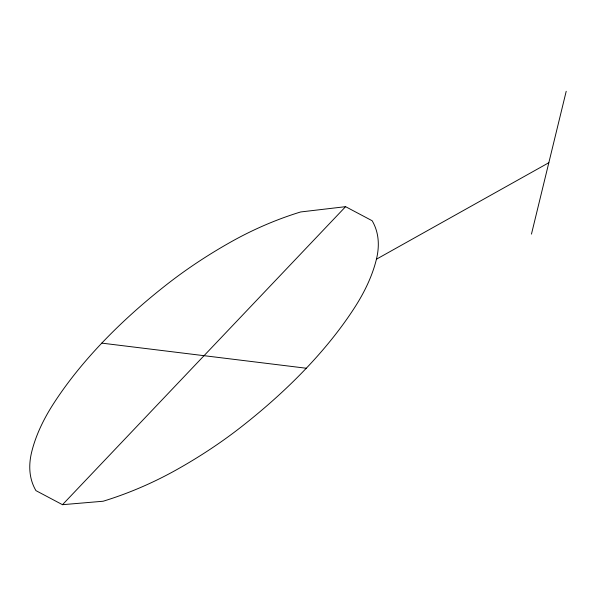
<?xml version="1.0" encoding="UTF-8"?>
<svg xmlns="http://www.w3.org/2000/svg" width="596" height="596" viewBox="0 0 596 596"><rect width="100%" height="100%" fill="white"/><g stroke="black" fill="none" stroke-linecap="round" stroke-linejoin="round"><path stroke-width="0.89" d="M531.461 234.116L566.2 91.307M62.491 504.693L345.591 206.67L372.135 220.729A177.943 88.163 -25.1 0 1 376.434 259.2A278.69 138.078 -25.1 0 1 354.747 307.38A421.029 208.6 -25.1 0 1 241.067 427.041A278.69 138.078 -25.1 0 1 176.252 469.924A188.947 93.617 -25.1 0 1 103.13 501.236L62.491 504.693L35.946 490.635A177.943 88.163 -25.1 0 1 31.64 452.163A278.69 138.078 -25.1 0 1 53.335 403.984A421.029 208.6 -25.1 0 1 167.007 284.322A278.69 138.078 -25.1 0 1 231.829 241.432A177.943 88.163 -25.1 0 1 300.689 211.952L345.591 206.67M376.434 259.2L548.834 162.715M101.789 343.125L306.292 368.239"/></g></svg>
